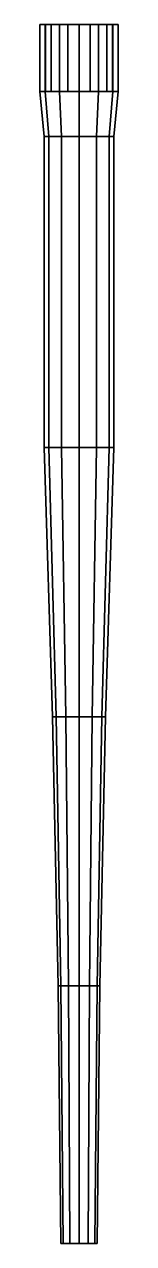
# Model space of a CAD drawing. Extents: x -0.14 to 0.14, y -3.83 to 0.52.
import ezdxf

# ---------------------------------------------------------------- set-up
doc = ezdxf.new("R2010")
doc.units = 0
doc.layers.add('GUN', color=1, linetype='CONTINUOUS')

msp = doc.modelspace()

# ---------------------------------------------------------------- linework, layer by layer
at = {"layer": 'GUN'}
for points in [[(-0.1212, 0.52, 0.07), (-0.14, 0.52), (-0.14, 0.28), (-0.1212, 0.28, 0.07)], [(-0.14, 0.52, -0.19), (-0.12, 0.52, -0.24), (-0.12, 0.28, -0.24), (-0.14, 0.28, -0.19)], [(-0.14, 0.52), (-0.14, 0.52, -0.19), (-0.14, 0.28, -0.19), (-0.14, 0.28)], [(-0.1212, 0.52, 0.07), (-0.12, 0.52, -0.24), (-0.14, 0.52, -0.19), (-0.14, 0.52)], [(-0.07, 0.52, 0.1212), (-0.1212, 0.52, 0.07), (-0.1212, 0.28, 0.07), (-0.07, 0.28, 0.1212)], [(-0.07, 0.52, 0.1212), (-0.1, 0.52, -0.27), (-0.12, 0.52, -0.24), (-0.1212, 0.52, 0.07)], [(-0.12, 0.52, -0.24), (-0.1, 0.52, -0.27), (-0.1, 0.28, -0.27), (-0.12, 0.28, -0.24)], [(-0.1, 0.52, -0.27), (-0.04, 0.52, -0.29), (-0.04, 0.28, -0.29), (-0.1, 0.28, -0.27)], [(0, 0.52, 0.14), (-0.04, 0.52, -0.29), (-0.1, 0.52, -0.27), (-0.07, 0.52, 0.1212)], [(0, 0.52, 0.14), (-0.07, 0.52, 0.1212), (-0.07, 0.28, 0.1212), (0, 0.28, 0.14)], [(-0.04, 0.52, -0.29), (0.04, 0.52, -0.29), (0.04, 0.28, -0.29), (-0.04, 0.28, -0.29)], [(0, 0.52, 0.14), (0.04, 0.52, -0.29), (-0.04, 0.52, -0.29), (0, 0.52, 0.14)], [(0.07, 0.52, 0.1212), (0, 0.52, 0.14), (0, 0.28, 0.14), (0.07, 0.28, 0.1212)], [(0.07, 0.52, 0.1212), (0.1, 0.52, -0.27), (0.04, 0.52, -0.29), (0, 0.52, 0.14)], [(0.04, 0.52, -0.29), (0.1, 0.52, -0.27), (0.1, 0.28, -0.27), (0.04, 0.28, -0.29)], [(0.1212, 0.52, 0.07), (0.07, 0.52, 0.1212), (0.07, 0.28, 0.1212), (0.1212, 0.28, 0.07)], [(0.1212, 0.52, 0.07), (0.12, 0.52, -0.24), (0.1, 0.52, -0.27), (0.07, 0.52, 0.1212)], [(0.1, 0.52, -0.27), (0.12, 0.52, -0.24), (0.12, 0.28, -0.24), (0.1, 0.28, -0.27)], [(0.12, 0.52, -0.24), (0.14, 0.52, -0.19), (0.14, 0.28, -0.19), (0.12, 0.28, -0.24)], [(0.14, 0.52), (0.14, 0.52, -0.19), (0.12, 0.52, -0.24), (0.1212, 0.52, 0.07)], [(0.14, 0.52), (0.1212, 0.52, 0.07), (0.1212, 0.28, 0.07), (0.14, 0.28)], [(0.14, 0.52, -0.19), (0.14, 0.52), (0.14, 0.28), (0.14, 0.28, -0.19)], [(-0.1083, 0.12, -0.0625), (-0.125, 0.12), (-0.14, 0.28), (-0.1212, 0.28, -0.07)], [(-0.125, 0.12), (-0.1083, 0.12, 0.0625), (-0.1212, 0.28, 0.07), (-0.14, 0.28)], [(-0.14, 0.28), (-0.14, 0.28, -0.19), (-0.1212, 0.28, -0.07)], [(-0.14, 0.28, -0.19), (-0.12, 0.28, -0.24), (-0.07, 0.28, -0.1212), (-0.1212, 0.28, -0.07)], [(-0.0625, 0.12, -0.1083), (-0.1083, 0.12, -0.0625), (-0.1212, 0.28, -0.07), (-0.07, 0.28, -0.1212)], [(-0.1083, 0.12, 0.0625), (-0.0625, 0.12, 0.1083), (-0.07, 0.28, 0.1212), (-0.1212, 0.28, 0.07)], [(-0.12, 0.28, -0.24), (-0.1, 0.28, -0.27), (-0.07, 0.28, -0.1212)], [(-0.1, 0.28, -0.27), (-0.04, 0.28, -0.29), (0, 0.28, -0.14), (-0.07, 0.28, -0.1212)], [(0, 0.12, -0.125), (-0.0625, 0.12, -0.1083), (-0.07, 0.28, -0.1212), (0, 0.28, -0.14)], [(-0.0625, 0.12, 0.1083), (0, 0.12, 0.125), (0, 0.28, 0.14), (-0.07, 0.28, 0.1212)], [(-0.04, 0.28, -0.29), (0.04, 0.28, -0.29), (0, 0.28, -0.14)], [(0.0625, 0.12, -0.1083), (0, 0.12, -0.125), (0, 0.28, -0.14), (0.07, 0.28, -0.1212)], [(0, 0.12, 0.125), (0.0625, 0.12, 0.1083), (0.07, 0.28, 0.1212), (0, 0.28, 0.14)], [(0.04, 0.28, -0.29), (0.1, 0.28, -0.27), (0.07, 0.28, -0.1212), (0, 0.28, -0.14)], [(0.1083, 0.12, -0.0625), (0.0625, 0.12, -0.1083), (0.07, 0.28, -0.1212), (0.1212, 0.28, -0.07)], [(0.0625, 0.12, 0.1083), (0.1083, 0.12, 0.0625), (0.1212, 0.28, 0.07), (0.07, 0.28, 0.1212)], [(0.1, 0.28, -0.27), (0.12, 0.28, -0.24), (0.07, 0.28, -0.1212)], [(0.12, 0.28, -0.24), (0.14, 0.28, -0.19), (0.1212, 0.28, -0.07), (0.07, 0.28, -0.1212)], [(0.125, 0.12), (0.1083, 0.12, -0.0625), (0.1212, 0.28, -0.07), (0.14, 0.28)], [(0.1083, 0.12, 0.0625), (0.125, 0.12), (0.14, 0.28), (0.1212, 0.28, 0.07)], [(0.14, 0.28, -0.19), (0.14, 0.28), (0.1212, 0.28, -0.07)], [(-0.1083, 0.12, 0.0625), (-0.125, 0.12), (-0.125, -0.99), (-0.1083, -0.99, 0.0625)], [(-0.125, 0.12), (-0.1083, 0.12, -0.0625), (-0.1083, -0.99, -0.0625), (-0.125, -0.99)], [(-0.0625, 0.12, 0.1083), (-0.1083, 0.12, 0.0625), (-0.1083, -0.99, 0.0625), (-0.0625, -0.99, 0.1083)], [(-0.1083, 0.12, -0.0625), (-0.0625, 0.12, -0.1083), (-0.0625, -0.99, -0.1083), (-0.1083, -0.99, -0.0625)], [(0, 0.12, 0.125), (-0.0625, 0.12, 0.1083), (-0.0625, -0.99, 0.1083), (0, -0.99, 0.125)], [(-0.0625, 0.12, -0.1083), (0, 0.12, -0.125), (0, -0.99, -0.125), (-0.0625, -0.99, -0.1083)], [(0.0625, 0.12, 0.1083), (0, 0.12, 0.125), (0, -0.99, 0.125), (0.0625, -0.99, 0.1083)], [(0, 0.12, -0.125), (0.0625, 0.12, -0.1083), (0.0625, -0.99, -0.1083), (0, -0.99, -0.125)], [(0.1083, 0.12, 0.0625), (0.0625, 0.12, 0.1083), (0.0625, -0.99, 0.1083), (0.1083, -0.99, 0.0625)], [(0.0625, 0.12, -0.1083), (0.1083, 0.12, -0.0625), (0.1083, -0.99, -0.0625), (0.0625, -0.99, -0.1083)], [(0.125, 0.12), (0.1083, 0.12, 0.0625), (0.1083, -0.99, 0.0625), (0.125, -0.99)], [(0.1083, 0.12, -0.0625), (0.125, 0.12), (0.125, -0.99), (0.1083, -0.99, -0.0625)], [(-0.0823, -1.95, -0.0475), (-0.095, -1.95), (-0.125, -0.99), (-0.1083, -0.99, -0.0625)], [(-0.095, -1.95), (-0.0823, -1.95, 0.0475), (-0.1083, -0.99, 0.0625), (-0.125, -0.99)], [(-0.0475, -1.95, -0.0823), (-0.0823, -1.95, -0.0475), (-0.1083, -0.99, -0.0625), (-0.0625, -0.99, -0.1083)], [(-0.0823, -1.95, 0.0475), (-0.0475, -1.95, 0.0823), (-0.0625, -0.99, 0.1083), (-0.1083, -0.99, 0.0625)], [(0, -1.95, -0.095), (-0.0475, -1.95, -0.0823), (-0.0625, -0.99, -0.1083), (0, -0.99, -0.125)], [(-0.0475, -1.95, 0.0823), (0, -1.95, 0.095), (0, -0.99, 0.125), (-0.0625, -0.99, 0.1083)], [(0.0475, -1.95, -0.0823), (0, -1.95, -0.095), (0, -0.99, -0.125), (0.0625, -0.99, -0.1083)], [(0, -1.95, 0.095), (0.0475, -1.95, 0.0823), (0.0625, -0.99, 0.1083), (0, -0.99, 0.125)], [(0.0823, -1.95, -0.0475), (0.0475, -1.95, -0.0823), (0.0625, -0.99, -0.1083), (0.1083, -0.99, -0.0625)], [(0.0475, -1.95, 0.0823), (0.0823, -1.95, 0.0475), (0.1083, -0.99, 0.0625), (0.0625, -0.99, 0.1083)], [(0.095, -1.95), (0.0823, -1.95, -0.0475), (0.1083, -0.99, -0.0625), (0.125, -0.99)], [(0.0823, -1.95, 0.0475), (0.095, -1.95), (0.125, -0.99), (0.1083, -0.99, 0.0625)], [(-0.065, -2.91, -0.0375), (-0.075, -2.91), (-0.095, -1.95), (-0.0823, -1.95, -0.0475)], [(-0.075, -2.91), (-0.065, -2.91, 0.0375), (-0.0823, -1.95, 0.0475), (-0.095, -1.95)], [(-0.0375, -2.91, -0.065), (-0.065, -2.91, -0.0375), (-0.0823, -1.95, -0.0475), (-0.0475, -1.95, -0.0823)], [(-0.065, -2.91, 0.0375), (-0.0375, -2.91, 0.065), (-0.0475, -1.95, 0.0823), (-0.0823, -1.95, 0.0475)], [(0, -2.91, -0.075), (-0.0375, -2.91, -0.065), (-0.0475, -1.95, -0.0823), (0, -1.95, -0.095)], [(-0.0375, -2.91, 0.065), (0, -2.91, 0.075), (0, -1.95, 0.095), (-0.0475, -1.95, 0.0823)], [(0.0375, -2.91, -0.065), (0, -2.91, -0.075), (0, -1.95, -0.095), (0.0475, -1.95, -0.0823)], [(0, -2.91, 0.075), (0.0375, -2.91, 0.065), (0.0475, -1.95, 0.0823), (0, -1.95, 0.095)], [(0.065, -2.91, -0.0375), (0.0375, -2.91, -0.065), (0.0475, -1.95, -0.0823), (0.0823, -1.95, -0.0475)], [(0.0375, -2.91, 0.065), (0.065, -2.91, 0.0375), (0.0823, -1.95, 0.0475), (0.0475, -1.95, 0.0823)], [(0.075, -2.91), (0.065, -2.91, -0.0375), (0.0823, -1.95, -0.0475), (0.095, -1.95)], [(0.065, -2.91, 0.0375), (0.075, -2.91), (0.095, -1.95), (0.0823, -1.95, 0.0475)], [(-0.0563, -3.83, -0.0325), (-0.065, -3.83), (-0.075, -2.91), (-0.065, -2.91, -0.0375)], [(-0.065, -3.83), (-0.0563, -3.83, 0.0325), (-0.065, -2.91, 0.0375), (-0.075, -2.91)], [(-0.0325, -3.83, -0.0563), (-0.0563, -3.83, -0.0325), (-0.065, -2.91, -0.0375), (-0.0375, -2.91, -0.065)], [(-0.0563, -3.83, 0.0325), (-0.0325, -3.83, 0.0563), (-0.0375, -2.91, 0.065), (-0.065, -2.91, 0.0375)], [(0, -3.83, -0.065), (-0.0325, -3.83, -0.0563), (-0.0375, -2.91, -0.065), (0, -2.91, -0.075)], [(-0.0325, -3.83, 0.0563), (0, -3.83, 0.065), (0, -2.91, 0.075), (-0.0375, -2.91, 0.065)], [(0.0325, -3.83, -0.0563), (0, -3.83, -0.065), (0, -2.91, -0.075), (0.0375, -2.91, -0.065)], [(0, -3.83, 0.065), (0.0325, -3.83, 0.0563), (0.0375, -2.91, 0.065), (0, -2.91, 0.075)], [(0.0563, -3.83, -0.0325), (0.0325, -3.83, -0.0563), (0.0375, -2.91, -0.065), (0.065, -2.91, -0.0375)], [(0.0325, -3.83, 0.0563), (0.0563, -3.83, 0.0325), (0.065, -2.91, 0.0375), (0.0375, -2.91, 0.065)], [(0.065, -3.83), (0.0563, -3.83, -0.0325), (0.065, -2.91, -0.0375), (0.075, -2.91)], [(0.0563, -3.83, 0.0325), (0.065, -3.83), (0.075, -2.91), (0.065, -2.91, 0.0375)], [(-0.065, -3.83), (0.0563, -3.83, 0.0325), (0.0325, -3.83, 0.0563), (-0.0563, -3.83, 0.0325)], [(-0.0563, -3.83, -0.0325), (0.065, -3.83), (0.0563, -3.83, 0.0325), (-0.065, -3.83)], [(-0.0563, -3.83, 0.0325), (0.0325, -3.83, 0.0563), (0, -3.83, 0.065), (-0.0325, -3.83, 0.0563)], [(-0.0325, -3.83, -0.0563), (0.0563, -3.83, -0.0325), (0.065, -3.83), (-0.0563, -3.83, -0.0325)], [(0, -3.83, -0.065), (0.0325, -3.83, -0.0563), (0.0563, -3.83, -0.0325), (-0.0325, -3.83, -0.0563)]]:
    msp.add_3dface(points, dxfattribs=at)

doc.saveas('drawing.dxf')
